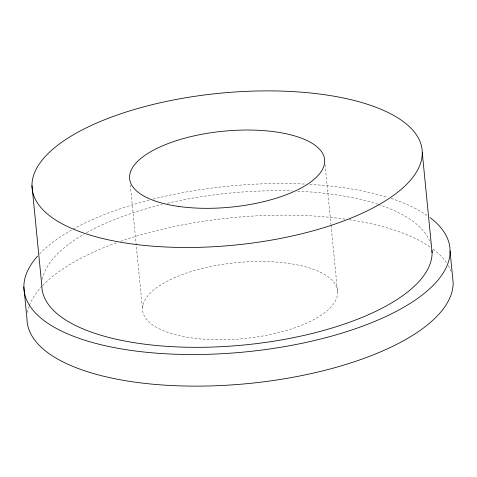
<?xml version="1.0" encoding="UTF-8"?>
<svg xmlns="http://www.w3.org/2000/svg" width="477" height="477" viewBox="0 0 477 477"><rect width="100%" height="100%" fill="white"/><g stroke="black" fill="none" stroke-linecap="round" stroke-linejoin="round"><path stroke-width="0.36" stroke-dasharray="2.38 1.79" d="M325.07 164.631L330.949 224.458M331.02 225.198L337.627 292.413A97.97 38.148 -5.6 0 1 191.498 337.907A97.97 38.148 -5.6 0 1 191.038 271.604A97.97 38.148 -5.6 0 1 337.627 292.413M130.287 184.778L142.48 308.869M42.399 279.236A195.94 76.29 -5.6 0 1 84.059 234.153M86.695 232.657A195.94 76.29 -5.6 0 1 162.138 204.508M167.278 203.274A195.94 76.29 -5.6 0 1 292.276 190.961M297.6 191.17A195.94 76.29 -5.6 0 1 377.641 204.234M378.404 204.484A195.94 76.29 -5.6 0 1 430.588 243.419M27.487 312.435A213.97 83.308 -5.6 0 1 29.18 306.139M29.437 305.441A213.97 83.308 -5.6 0 1 42.185 286.063M42.697 285.52A213.97 83.308 -5.6 0 1 116.913 242.62M120.502 241.344A213.97 83.308 -5.6 0 1 346.093 219.253M349.224 219.712A213.97 83.308 -5.6 0 1 430.558 247.301M433.128 249.167A213.97 83.308 -5.6 0 1 446.669 262.97M448.356 265.659A213.97 83.308 -5.6 0 1 451.248 271.914M39.591 253.907A213.97 83.308 -5.6 0 1 72.462 229.538M73.136 229.163A213.97 83.308 -5.6 0 1 149.42 200.048M153.039 199.124A213.97 83.308 -5.6 0 1 305.972 184.14M309.74 184.349A213.97 83.308 -5.6 0 1 387.217 197.21M391.086 198.438A213.97 83.308 -5.6 0 1 427.452 215.687"/><path stroke-width="0.72" d="M450.044 251.057L453.15 282.67A213.97 83.308 -5.6 0 1 240.635 384.241A213.97 83.308 -5.6 0 1 26.956 318.612L23.85 286.999M422.276 152.712A195.94 76.29 -5.6 0 1 130.024 243.693A195.94 76.29 -5.6 0 1 129.1 111.087A195.94 76.29 -5.6 0 1 422.276 152.712L432.09 252.571M31.989 185.619L41.803 285.484A195.94 76.29 -5.6 0 0 240.193 345.348A195.94 76.29 -5.6 0 0 432.001 250.449M430.021 217.554A213.97 83.308 -5.6 0 1 245.035 351.948A213.97 83.308 -5.6 0 1 37.588 256.071M178.577 206.428A97.97 38.148 -5.6 0 0 324.706 160.934A97.97 38.148 -5.6 0 0 178.118 140.125A97.97 38.148 -5.6 0 0 178.577 206.428"/></g></svg>
